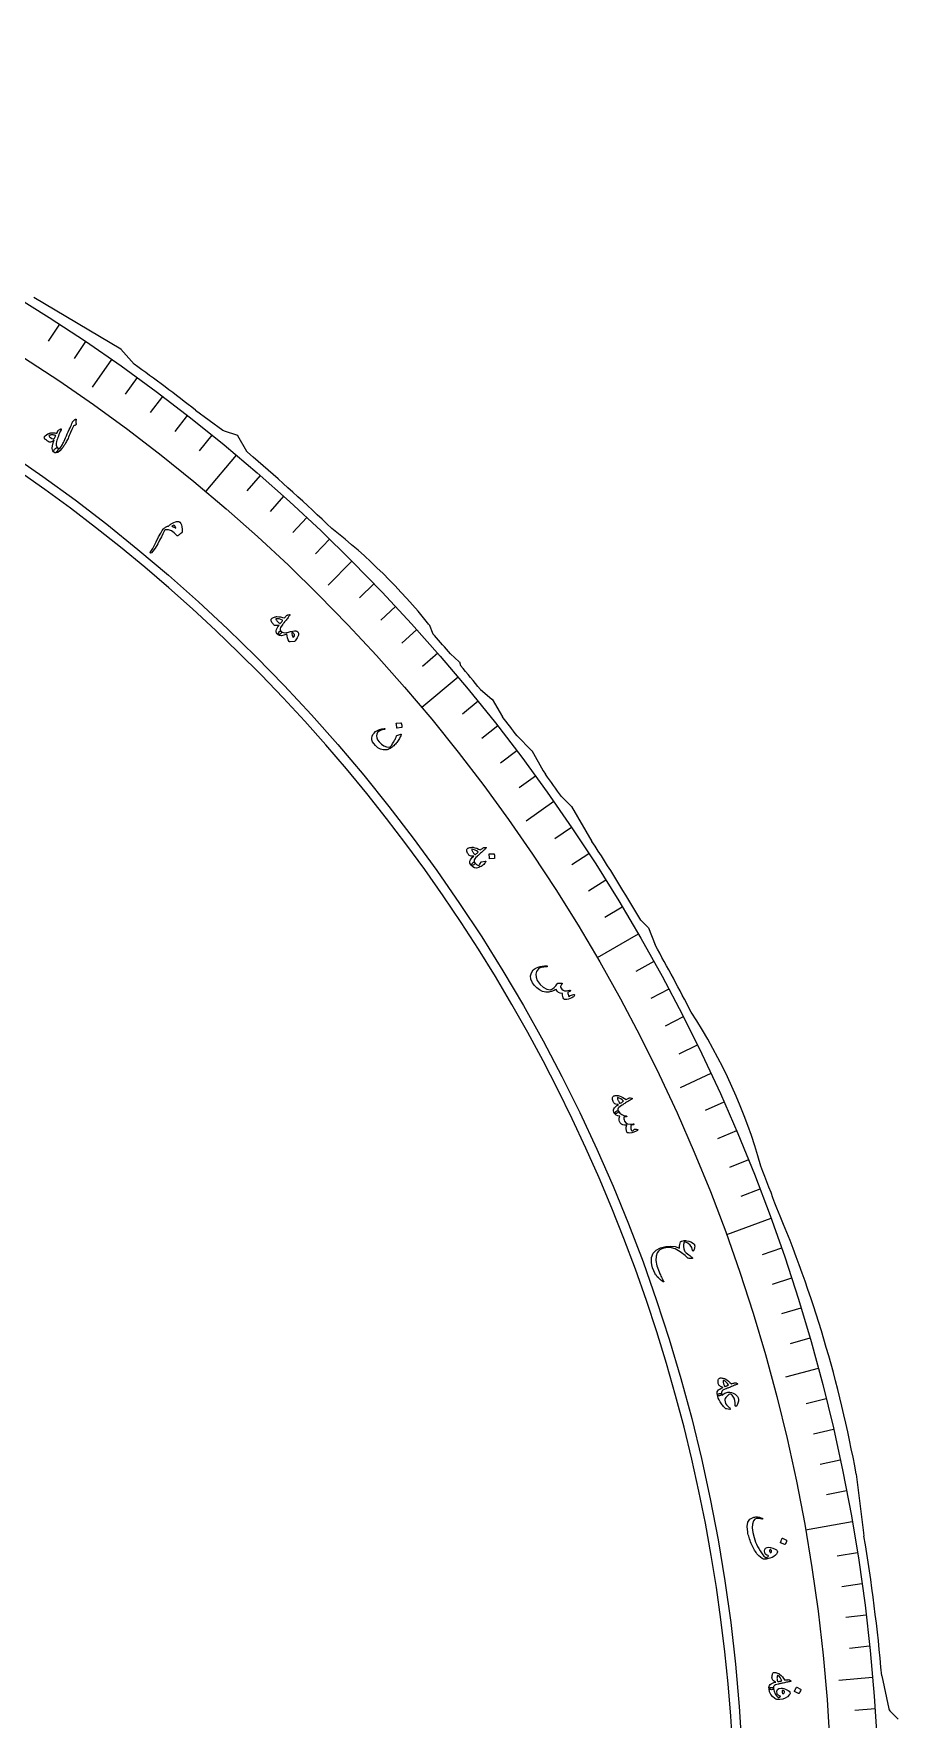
# Model space of a CAD drawing. Header units: millimetres. Extents: x -65 to 65, y -65 to 74.
# Drawn here: x 34.3 to 65.3, y 4.1 to 64.7 of the extents above; entities that cross this region are included whole.
import ezdxf

# ---------------------------------------------------------------- set-up
doc = ezdxf.new("R2010")
doc.units = ezdxf.units.MM
for name, color, linetype in [('CUT_INNER', 6, 'Continuous'), ('CUT_OUTER', 1, 'Continuous'), ('ENGRAVE', 7, 'Continuous'), ('ENGRAVE_FINE', 8, 'Continuous'), ('TEXT', 5, 'Continuous')]:
    doc.layers.add(name, color=color, linetype=linetype)

msp = doc.modelspace()

# ---------------------------------------------------------------- linework, layer by layer
at = {"layer": 'CUT_INNER'}
for centre, radius, start, end in [((0.0001, -0.0002), 59.4749, 92.288724, 16.523657), ((0.0006, 0.0004), 59.4743, 16.523207, 87.71201)]:
    msp.add_arc(centre, radius, start, end, dxfattribs=at)
at = {"layer": 'CUT_OUTER'}
for points in [[(34.2994, 55.2134), (37.4223, 53.3514), (37.4256, 53.3492), (37.4283, 53.3464), (37.9014, 52.8057)], [(40.1117, 51.147), (41.0956, 50.4291)], [(41.1366, 50.4079), (41.6138, 50.2488), (41.6174, 50.2474), (41.6195, 50.2442), (41.9411, 49.6814)], [(41.9707, 49.6446), (42.1768, 49.4582)], [(48.4918, 43.4569), (48.4935, 43.4534), (48.6351, 43.1231), (48.6939, 43.057)], [(49.2685, 42.398), (49.5791, 42.1187), (49.5818, 42.116), (49.5832, 42.1124), (49.6286, 41.9757)], [(50.3384, 41.1219), (50.7527, 40.7766), (50.7551, 40.7744), (50.7569, 40.7717), (51.1272, 40.1369)], [(51.6538, 39.4569), (52.1783, 38.9329), (52.1806, 38.9303), (52.1824, 38.9275), (52.5949, 38.1934), (52.6797, 38.0769)], [(53.2525, 37.271), (53.6033, 36.9203), (53.6054, 36.918), (53.6071, 36.9153), (54.3411, 35.6653)], [(56.0969, 32.8345), (56.3691, 32.5619), (56.3717, 32.559), (56.3733, 32.5555), (56.608, 31.9454)], [(63.8339, 12.9371), (64.0901, 10.8362), (64.11, 10.7194)], [(64.7494, 5.6989), (64.998, 4.5189)], [(65.0387, 4.4437), (65.34, 4.1424), (65.3424, 4.1398)]]:
    msp.add_lwpolyline(points, dxfattribs=at)
for centre, radius, start, end in [((0.774, 1.0308), 63.711, 51.870494, 54.355906), ((41.184, 50.5502), 0.15, 233.882777, 251.565051), ((42.0713, 49.7558), 0.15, 209.744881, 227.863144), ((0.2952, 0.3315), 64.5561, 46.174574, 49.551714), ((31.4605, 29.6973), 21.8951, 38.93481, 51.808467), ((2.7379, 2.406), 61.3552, 40.678342, 41.494817), ((5.4629, 4.5402), 57.8967, 39.186306, 40.285154), ((12.0271, 9.3107), 49.7903, 37.262208, 38.251992), ((3.365, 2.4165), 60.8573, 34.940532, 35.871341), ((0.6968, 0.4318), 64.1803, 30.322748, 33.29686), ((0.7128, 0.3797), 64.1924, 27.015535, 29.454665), ((41.5208, 18.7916), 19.5904, 15.429474, 33.26779), ((3.3846, 1.297), 61.3754, 20.199437, 21.713344), ((18.7841, 4.7031), 45.7961, 10.357952, 22.85361), ((0.1608, 0.0239), 64.8375, 5.021402, 9.494832), ((65.1447, 4.5498), 0.15, 191.893372, 225)]:
    msp.add_arc(centre, radius, start, end, dxfattribs=at)
at = {"layer": 'ENGRAVE'}
for points in [[(37.0923, 52.9733), (36.3951, 51.9777)], [(41.5681, 49.5389), (40.4743, 48.2354)], [(45.7275, 45.7275), (44.868, 44.868)], [(49.5389, 41.5681), (48.2354, 40.4743)], [(52.9733, 37.0923), (51.9777, 36.3951)], [(56.0046, 32.3342), (54.5308, 31.4834)], [(58.6096, 27.3301), (57.5079, 26.8164)], [(60.7685, 22.1179), (59.1694, 21.5359)], [(62.465, 16.7374), (61.2909, 16.4228)], [(63.686, 11.2296), (62.0102, 10.9341)], [(64.4224, 5.6362), (63.2115, 5.5303)]]:
    msp.add_lwpolyline(points, dxfattribs=at)
for radius in [64.6685, 62.9668, 59.8065]:
    msp.add_circle((0, 0), radius, dxfattribs=at)
at = {"layer": 'ENGRAVE_FINE'}
for points in [[(35.221, 54.2356), (34.8238, 53.6239)], [(36.1622, 53.6126), (35.7543, 53.008)], [(38.0112, 52.3179), (37.5825, 51.7279)], [(38.9185, 51.6466), (38.4796, 51.0641)], [(39.8139, 50.9595), (39.3649, 50.3848)], [(40.6972, 50.2569), (40.2382, 49.6901)], [(42.4264, 48.8059), (41.9479, 48.2555)], [(43.2717, 48.0581), (42.7837, 47.5161)], [(44.1038, 47.2955), (43.6064, 46.7622)], [(44.9225, 46.5186), (44.4159, 45.994)], [(46.5186, 44.9225), (45.994, 44.4159)], [(47.2955, 44.1038), (46.7622, 43.6064)], [(48.0581, 43.2717), (47.5161, 42.7837)], [(48.8059, 42.4264), (48.2555, 41.9479)], [(50.2569, 40.6972), (49.6901, 40.2382)], [(50.9595, 39.8139), (50.3848, 39.3649)], [(51.6466, 38.9185), (51.0641, 38.4796)], [(52.3179, 38.0112), (51.7279, 37.5825)], [(53.6126, 36.1622), (53.008, 35.7543)], [(54.2356, 35.221), (53.6239, 34.8238)], [(54.842, 34.2691), (54.2235, 33.8826)], [(55.4317, 33.3067), (54.8066, 32.9311)], [(56.5603, 31.3519), (55.9225, 30.9983)], [(57.0989, 30.36), (56.455, 30.0176)], [(57.6201, 29.3589), (56.9702, 29.0278)], [(58.1237, 28.3488), (57.4682, 28.0291)], [(59.0776, 26.303), (58.4114, 26.0064)], [(59.5277, 25.268), (58.8563, 24.983)], [(59.9596, 24.2252), (59.2834, 23.952)], [(60.3732, 23.1751), (59.6924, 22.9138)], [(61.1453, 21.054), (60.4557, 20.8166)], [(61.5034, 19.9837), (60.8098, 19.7583)], [(61.8428, 18.9072), (61.1454, 18.694)], [(62.1634, 17.8251), (61.4623, 17.624)], [(62.7476, 15.6447), (62.0399, 15.4683)], [(63.0111, 14.5472), (62.3004, 14.3832)], [(63.2553, 13.4453), (62.542, 13.2937)], [(63.4804, 12.3393), (62.7645, 12.2002)], [(63.8723, 10.1164), (63.152, 10.0023)], [(64.0392, 9.0001), (63.3169, 8.8986)], [(64.1865, 7.8811), (63.4626, 7.7922)], [(64.3142, 6.7597), (63.5889, 6.6835)], [(64.511, 4.511), (63.7834, 4.4602)]]:
    msp.add_lwpolyline(points, dxfattribs=at)
at = {"layer": 'TEXT'}
for points in [[(35.1199, 50.0221), (35.1074, 49.9502), (35.1109, 49.8879), (35.1304, 49.8351), (35.166, 49.7917), (35.1753, 49.7793), (35.1788, 49.7637), (35.1765, 49.745), (35.1684, 49.7232), (35.1628, 49.7126), (35.1567, 49.702), (35.1501, 49.6915), (35.143, 49.681), (35.1353, 49.6709), (35.1269, 49.6613), (35.1177, 49.6522), (35.1078, 49.6437), (35.0902, 49.6305), (35.075, 49.6223), (35.0622, 49.6191), (35.0519, 49.6208), (35.0273, 49.6382), (35.0068, 49.6593), (34.9903, 49.6843), (34.9779, 49.713), (34.9663, 49.7863), (34.9722, 49.8731), (34.9958, 49.9732), (35.0369, 50.0869), (34.9828, 50.0404), (34.937, 50.0104), (34.8993, 49.9967), (34.8699, 49.9996), (34.857, 50.0055), (34.8437, 50.0122), (34.83, 50.0198), (34.816, 50.0282), (34.8014, 50.0375), (34.7863, 50.0477), (34.7706, 50.0589), (34.7543, 50.0711), (34.7251, 50.0944), (34.7037, 50.1139), (34.6901, 50.1297), (34.6844, 50.1416), (34.6799, 50.1683), (34.6817, 50.191), (34.6899, 50.2099), (34.7046, 50.2249), (34.7602, 50.2649), (34.8051, 50.2946), (34.8394, 50.314), (34.863, 50.3231), (34.8906, 50.3291), (34.9199, 50.3335), (34.9508, 50.3361), (34.9832, 50.337), (35.0174, 50.3363), (35.0531, 50.3339), (35.0904, 50.3297), (35.1294, 50.3239), (35.162, 50.3898), (35.1663, 50.3974), (35.1703, 50.4045), (35.174, 50.4109), (35.1774, 50.4167), (35.1807, 50.4217), (35.1841, 50.4259), (35.1876, 50.4291), (35.1911, 50.4315), (35.27, 50.4807), (35.2826, 50.4857), (35.2886, 50.481), (35.288, 50.4664), (35.2809, 50.442), (35.2537, 50.3848), (35.2286, 50.3288), (35.2057, 50.2741), (35.1849, 50.2207), (35.166, 50.1687), (35.1489, 50.1183), (35.1335, 50.0694), (35.1199, 50.0221)], [(35.0901, 50.236), (35.0773, 50.2402), (35.0639, 50.2444), (35.0498, 50.2484), (35.035, 50.2523), (35.0196, 50.2557), (35.0033, 50.2584), (34.9861, 50.2602), (34.9681, 50.2612), (34.9505, 50.262), (34.9331, 50.2617), (34.9162, 50.2604), (34.8995, 50.258), (34.8834, 50.2544), (34.8678, 50.2496), (34.8527, 50.2436), (34.8382, 50.2364), (34.8615, 50.1974), (34.8968, 50.1641), (34.944, 50.1366), (35.0033, 50.1148), (35.0149, 50.1148), (35.0268, 50.12), (35.039, 50.1302), (35.0513, 50.1456)], [(35.7894, 50.8247), (35.7971, 50.8299), (35.8044, 50.8325), (35.8112, 50.8323), (35.8175, 50.8294), (35.8219, 50.825), (35.8245, 50.8194), (35.8255, 50.8125), (35.8246, 50.8043), (35.8167, 50.7647), (35.8139, 50.7268), (35.8162, 50.6905), (35.8236, 50.6559), (35.8245, 50.6424), (35.8205, 50.6308), (35.8118, 50.6213), (35.7983, 50.6137), (35.7903, 50.6105), (35.7822, 50.6073), (35.774, 50.6042), (35.7657, 50.6011), (35.7574, 50.5981), (35.7493, 50.5949), (35.7412, 50.5918), (35.7332, 50.5885), (35.7239, 50.5735), (35.7025, 50.5284), (35.6691, 50.4531), (35.6235, 50.3476), (35.5986, 50.2896), (35.5749, 50.2354), (35.5524, 50.1848), (35.5311, 50.138), (35.511, 50.0951), (35.4921, 50.0562), (35.4743, 50.0214), (35.4578, 49.9906), (35.4415, 49.962), (35.4247, 49.9338), (35.4074, 49.906), (35.3894, 49.8785), (35.3709, 49.8514), (35.3517, 49.8245), (35.3318, 49.7978), (35.3112, 49.7714), (35.2359, 49.687), (35.1678, 49.634), (35.1068, 49.6125), (35.0529, 49.6223), (35.0325, 49.6359), (35.0205, 49.653), (35.017, 49.6735), (35.0221, 49.6975), (35.0333, 49.722), (35.0483, 49.7441), (35.0671, 49.7637), (35.0898, 49.781), (35.1137, 49.7949), (35.1341, 49.8015), (35.151, 49.8008), (35.1645, 49.7928), (35.1738, 49.7851), (35.1822, 49.7783), (35.1897, 49.7723), (35.1961, 49.7671), (35.2019, 49.7628), (35.2072, 49.7596), (35.2119, 49.7574), (35.2162, 49.7562), (35.2384, 49.7736), (35.2644, 49.8056), (35.2941, 49.8522), (35.3275, 49.9135), (35.3462, 49.9508), (35.3671, 49.9938), (35.3901, 50.0427), (35.4153, 50.0975), (35.4428, 50.1581), (35.4728, 50.2246), (35.5052, 50.2971), (35.5401, 50.3754), (35.5741, 50.4521), (35.6037, 50.5197), (35.6291, 50.5779), (35.6502, 50.627), (35.6671, 50.6668), (35.6799, 50.6972), (35.6887, 50.7183), (35.6934, 50.73), (35.7006, 50.7445), (35.7106, 50.7584), (35.7233, 50.7719), (35.7387, 50.7848), (35.7472, 50.7907), (35.755, 50.7964), (35.7623, 50.8017), (35.7689, 50.8069), (35.7749, 50.8117), (35.7804, 50.8163), (35.7852, 50.8206), (35.7894, 50.8247)], [(39.1405, 46.9902), (39.1629, 47.0094), (39.1858, 47.0279), (39.2092, 47.0459), (39.2332, 47.0632), (39.2578, 47.0796), (39.283, 47.0948), (39.3087, 47.1088), (39.3351, 47.1214), (39.3867, 47.1413), (39.4321, 47.1523), (39.4715, 47.1545), (39.5046, 47.1479), (39.5443, 47.1249), (39.5765, 47.0859), (39.6011, 47.0308), (39.6182, 46.9598), (39.6216, 46.9388), (39.6244, 46.9177), (39.6265, 46.8966), (39.628, 46.8754), (39.6289, 46.8541), (39.6293, 46.8326), (39.6293, 46.8109), (39.6288, 46.789), (39.6278, 46.7769), (39.6252, 46.7665), (39.621, 46.7576), (39.6152, 46.7505), (39.5865, 46.7261), (39.5608, 46.7045), (39.538, 46.6857), (39.5181, 46.6695), (39.5014, 46.6563), (39.4883, 46.6463), (39.4787, 46.6393), (39.4726, 46.6354), (39.4631, 46.6325), (39.4544, 46.6329), (39.4466, 46.6369), (39.4397, 46.6442), (39.3451, 46.7499), (39.2442, 46.8195), (39.1372, 46.853), (39.0241, 46.8506), (39.0137, 46.8474), (39.0052, 46.8427), (38.9986, 46.8363), (38.9939, 46.8284), (38.94, 46.7139), (38.8817, 46.5965), (38.8191, 46.4762), (38.7521, 46.3531), (38.6573, 46.1912), (38.5815, 46.0809), (38.525, 46.0221), (38.4878, 46.0148), (38.4819, 46.0227), (38.4815, 46.0343), (38.4868, 46.0494), (38.4976, 46.0682), (38.5229, 46.1051), (38.5481, 46.1445), (38.5732, 46.1863), (38.5983, 46.2304), (38.6235, 46.2768), (38.6488, 46.3251), (38.6742, 46.3753), (38.6998, 46.4275), (38.7855, 46.6026), (38.8579, 46.7376), (38.917, 46.8325), (38.9629, 46.8873), (38.9881, 46.9096), (39.0126, 46.929), (39.0364, 46.9457), (39.0595, 46.9595), (39.0816, 46.9708), (39.1024, 46.9796), (39.1221, 46.9861), (39.1405, 46.9902)], [(39.2561, 46.9814), (39.2734, 46.976), (39.2912, 46.9695), (39.3092, 46.9621), (39.3276, 46.9536), (39.3462, 46.9441), (39.3649, 46.9338), (39.3839, 46.9226), (39.4029, 46.9105), (39.3943, 46.9491), (39.3834, 46.9785), (39.3705, 46.9987), (39.3555, 47.0096), (39.3317, 47.0155), (39.3071, 47.0127), (39.2819, 47.0014), (39.2561, 46.9814)], [(43.4801, 43.8116), (43.4957, 43.8121), (43.5027, 43.8071), (43.501, 43.7966), (43.4906, 43.7807), (43.4836, 43.7718), (43.474, 43.7594), (43.4619, 43.7434), (43.4472, 43.7239), (43.4297, 43.7008), (43.4091, 43.674), (43.3855, 43.6434), (43.3589, 43.6092), (43.3327, 43.5755), (43.3093, 43.5454), (43.2885, 43.5188), (43.2705, 43.4958), (43.2553, 43.4764), (43.243, 43.4607), (43.2335, 43.4487), (43.227, 43.4404), (43.1868, 43.3869), (43.16, 43.341), (43.1465, 43.3026), (43.1463, 43.2719), (43.151, 43.2552), (43.1601, 43.2382), (43.1734, 43.2212), (43.1912, 43.204), (43.1998, 43.192), (43.2027, 43.179), (43.1998, 43.165), (43.1911, 43.1501), (43.178, 43.1347), (43.1631, 43.1208), (43.1465, 43.1084), (43.1281, 43.0974), (43.1108, 43.0896), (43.0963, 43.0854), (43.0845, 43.085), (43.0755, 43.0883), (43.0423, 43.122), (43.0195, 43.157), (43.0071, 43.1931), (43.0051, 43.2303), (43.0145, 43.2728), (43.0349, 43.3206), (43.0663, 43.3738), (43.1088, 43.4323), (43.0599, 43.4195), (43.0173, 43.4135), (42.981, 43.4145), (42.9508, 43.4224), (42.9314, 43.4338), (42.9116, 43.4504), (42.8914, 43.472), (42.8709, 43.4988), (42.8514, 43.5292), (42.8368, 43.5566), (42.8273, 43.5809), (42.8227, 43.6023), (42.8226, 43.6233), (42.8266, 43.6412), (42.8345, 43.6561), (42.8466, 43.6681), (42.8644, 43.6802), (42.8859, 43.6919), (42.9111, 43.7032), (42.94, 43.7139), (42.97, 43.7238), (42.9948, 43.7308), (43.0143, 43.735), (43.0285, 43.7365), (43.0961, 43.7331), (43.165, 43.7245), (43.2353, 43.7106), (43.3069, 43.6915), (43.3298, 43.718), (43.3497, 43.7406), (43.3668, 43.7593), (43.3811, 43.7742), (43.394, 43.7857), (43.407, 43.7945), (43.4203, 43.8006), (43.4337, 43.8039)], [(43.2379, 43.6038), (43.1751, 43.6342), (43.1157, 43.6538), (43.0597, 43.6625), (43.0073, 43.6605), (43.0019, 43.6584), (42.9986, 43.655), (42.9975, 43.65), (42.9984, 43.6437), (43.0062, 43.6246), (43.0165, 43.6058), (43.0293, 43.5872), (43.0445, 43.5688), (43.0623, 43.5507), (43.0825, 43.5329), (43.1052, 43.5153), (43.1304, 43.4979), (43.1347, 43.4957), (43.14, 43.4941), (43.1463, 43.4932), (43.1535, 43.4929), (43.1632, 43.5042), (43.1732, 43.5163), (43.1834, 43.529), (43.1938, 43.5425), (43.2045, 43.5568), (43.2154, 43.5717), (43.2265, 43.5874), (43.2379, 43.6038)], [(43.7839, 43.1954), (43.8096, 43.1405), (43.8021, 43.0668), (43.7614, 42.9743), (43.6875, 42.8631), (43.6815, 42.8558), (43.6752, 42.8504), (43.6686, 42.8469), (43.6616, 42.8453), (43.5023, 42.8285), (43.492, 42.8281), (43.483, 42.8306), (43.4754, 42.8359), (43.469, 42.8441), (43.438, 42.9086), (43.4142, 42.9746), (43.3978, 43.0422), (43.3886, 43.1114), (43.2832, 43.0697), (43.1959, 43.0519), (43.1267, 43.0581), (43.0755, 43.0883), (43.0726, 43.0945), (43.073, 43.1043), (43.0765, 43.1176), (43.0833, 43.1344), (43.1047, 43.1715), (43.1254, 43.1977), (43.1452, 43.2133), (43.1642, 43.218), (43.1712, 43.2167), (43.178, 43.2139), (43.1847, 43.2097), (43.1912, 43.204), (43.2253, 43.1798), (43.2675, 43.1649), (43.3177, 43.1592), (43.376, 43.1629), (43.406, 43.1688), (43.4535, 43.1803), (43.5185, 43.1974), (43.6012, 43.2199), (43.6594, 43.2311), (43.7093, 43.2308), (43.7508, 43.2189), (43.7839, 43.1954)], [(43.5649, 43.1635), (43.5688, 43.1193), (43.5793, 43.0753), (43.5965, 43.0317), (43.6205, 42.9883), (43.6442, 43.0153), (43.6582, 43.0426), (43.6625, 43.0704), (43.6572, 43.0986), (43.6439, 43.1239), (43.624, 43.1432), (43.5977, 43.1564), (43.5649, 43.1635)], [(47.4919, 39.4868), (47.4782, 39.4554), (47.463, 39.4235), (47.4465, 39.3911), (47.4287, 39.3581), (47.4092, 39.3247), (47.3877, 39.2908), (47.3641, 39.2565), (47.3386, 39.2218), (47.3123, 39.1883), (47.2849, 39.1566), (47.2565, 39.1267), (47.227, 39.0986), (47.1964, 39.0722), (47.1646, 39.0475), (47.1316, 39.0244), (47.0973, 39.003), (47.0593, 38.983), (47.0217, 38.9674), (46.9846, 38.9564), (46.9479, 38.9497), (46.8512, 38.9504), (46.7554, 38.9772), (46.6604, 39.0301), (46.5662, 39.109), (46.5083, 39.1746), (46.4678, 39.2408), (46.4447, 39.3076), (46.4392, 39.3751), (46.451, 39.4395), (46.4777, 39.4997), (46.5193, 39.5557), (46.5758, 39.6075), (46.6443, 39.6522), (46.7179, 39.6859), (46.7966, 39.7087), (46.8804, 39.7205), (46.8913, 39.7204), (46.8993, 39.718), (46.9043, 39.7134), (46.9064, 39.7067), (46.906, 39.6984), (46.901, 39.692), (46.8915, 39.6874), (46.8775, 39.6846), (46.7796, 39.6608), (46.7033, 39.6252), (46.6484, 39.578), (46.6149, 39.5193), (46.6034, 39.4542), (46.6141, 39.3851), (46.6472, 39.3122), (46.7024, 39.2352), (46.7844, 39.155), (46.8727, 39.0962), (46.9675, 39.0589), (47.0689, 39.043), (47.0717, 39.0433), (47.0752, 39.0447), (47.0792, 39.0472), (47.0838, 39.0507), (47.1172, 39.0818), (47.1519, 39.1231), (47.1878, 39.1746), (47.2249, 39.2364), (47.2427, 39.2686), (47.2589, 39.299), (47.2736, 39.3275), (47.2866, 39.3541), (47.298, 39.3789), (47.3075, 39.4018), (47.3152, 39.4229), (47.321, 39.4421), (47.3243, 39.4518), (47.3286, 39.4592), (47.3339, 39.4645), (47.34, 39.4676), (47.4786, 39.5114), (47.4879, 39.5125), (47.4932, 39.5087), (47.4946, 39.5002), (47.4919, 39.4868)], [(47.4832, 39.9224), (47.4864, 39.9221), (47.4895, 39.9205), (47.4925, 39.9177), (47.4954, 39.9135), (47.5075, 39.8769), (47.5157, 39.8398), (47.5202, 39.8023), (47.5209, 39.7643), (47.5199, 39.7598), (47.5179, 39.7565), (47.5149, 39.7544), (47.5109, 39.7536), (47.3496, 39.731), (47.345, 39.7313), (47.3417, 39.734), (47.3398, 39.739), (47.3392, 39.7462), (47.3386, 39.7525), (47.3376, 39.7623), (47.336, 39.7754), (47.3339, 39.7921), (47.3311, 39.8124), (47.3274, 39.8364), (47.323, 39.8643), (47.3177, 39.896), (47.3174, 39.9006), (47.3183, 39.9038), (47.3204, 39.9055), (47.3236, 39.9059)], [(50.5322, 35.4468), (50.5477, 35.4445), (50.5537, 35.4383), (50.5502, 35.4283), (50.5371, 35.4144), (50.5286, 35.4069), (50.517, 35.3964), (50.5022, 35.3829), (50.4843, 35.3663), (50.463, 35.3466), (50.438, 35.3238), (50.4094, 35.2979), (50.3772, 35.2689), (50.3455, 35.2404), (50.3171, 35.2149), (50.292, 35.1924), (50.2702, 35.1729), (50.2518, 35.1565), (50.2369, 35.1432), (50.2255, 35.1331), (50.2175, 35.1261), (50.1686, 35.0805), (50.1341, 35.04), (50.114, 35.0047), (50.1083, 34.9745), (50.11, 34.9571), (50.116, 34.9389), (50.1261, 34.9197), (50.1405, 34.8997), (50.1469, 34.8863), (50.1474, 34.873), (50.1421, 34.8598), (50.1309, 34.8466), (50.1153, 34.8338), (50.0982, 34.8228), (50.0797, 34.8135), (50.0596, 34.8059), (50.0413, 34.8012), (50.0262, 34.7997), (50.0146, 34.8014), (50.0062, 34.8062), (49.9796, 34.8453), (49.9633, 34.8837), (49.9575, 34.9214), (49.9621, 34.9584), (49.9788, 34.9986), (50.0073, 35.042), (50.0476, 35.0888), (50.0997, 35.139), (50.0494, 35.135), (50.0064, 35.1366), (49.9708, 35.144), (49.9426, 35.1571), (49.9254, 35.1718), (49.9089, 35.1915), (49.8928, 35.2164), (49.8774, 35.2464), (49.8635, 35.2798), (49.854, 35.3093), (49.8489, 35.335), (49.8482, 35.3568), (49.8518, 35.3774), (49.8589, 35.3944), (49.8694, 35.4077), (49.8833, 35.4173), (49.903, 35.4261), (49.9262, 35.4338), (49.953, 35.4404), (49.9833, 35.446), (50.0146, 35.4503), (50.0403, 35.4529), (50.0602, 35.4536), (50.0745, 35.4526), (50.1404, 35.4373), (50.2067, 35.4166), (50.2734, 35.3906), (50.3405, 35.3591), (50.3677, 35.3811), (50.3914, 35.3999), (50.4115, 35.4153), (50.4281, 35.4274), (50.4429, 35.4364), (50.4573, 35.4428), (50.4714, 35.4464), (50.4852, 35.4473)], [(50.2571, 35.285), (50.2007, 35.326), (50.1456, 35.3557), (50.0921, 35.3742), (50.0401, 35.3815), (50.0345, 35.3804), (50.0307, 35.3775), (50.0286, 35.3729), (50.0284, 35.3665), (50.0328, 35.3463), (50.0396, 35.326), (50.0488, 35.3054), (50.0606, 35.2847), (50.0749, 35.2637), (50.0916, 35.2426), (50.1109, 35.2213), (50.1326, 35.1997), (50.1365, 35.1968), (50.1414, 35.1943), (50.1474, 35.1923), (50.1545, 35.1907), (50.1661, 35.2001), (50.178, 35.2102), (50.1903, 35.221), (50.2029, 35.2324), (50.2159, 35.2446), (50.2293, 35.2574), (50.243, 35.2708), (50.2571, 35.285)], [(50.8215, 35.2194), (50.8247, 35.2188), (50.8276, 35.2169), (50.8304, 35.2138), (50.8329, 35.2094), (50.8414, 35.1719), (50.8461, 35.1344), (50.847, 35.0967), (50.8441, 35.0589), (50.8427, 35.0545), (50.8404, 35.0514), (50.8372, 35.0496), (50.8331, 35.0491), (50.6706, 35.0414), (50.666, 35.0422), (50.663, 35.0451), (50.6616, 35.0502), (50.6617, 35.0575), (50.6617, 35.0638), (50.6616, 35.0735), (50.6613, 35.0868), (50.6607, 35.1035), (50.6599, 35.1239), (50.6585, 35.1482), (50.6567, 35.1763), (50.6544, 35.2083), (50.6546, 35.2128), (50.6558, 35.2159), (50.658, 35.2175), (50.6613, 35.2175)], [(50.3833, 34.9357), (50.505, 34.9579), (50.5195, 34.9588), (50.5277, 34.9548), (50.5296, 34.9458), (50.5252, 34.932), (50.5062, 34.899), (50.484, 34.8681), (50.4585, 34.8394), (50.4296, 34.8129), (50.3973, 34.7885), (50.3611, 34.7661), (50.3212, 34.7459), (50.2775, 34.7277), (50.1963, 34.7081), (50.1241, 34.7146), (50.0607, 34.7473), (50.0062, 34.8062), (50.0058, 34.817), (50.0147, 34.8346), (50.033, 34.8591), (50.0606, 34.8904), (50.0768, 34.9051), (50.0918, 34.9148), (50.1055, 34.9196), (50.118, 34.9193), (50.1245, 34.9167), (50.1305, 34.9125), (50.1358, 34.9069), (50.1405, 34.8997), (50.1705, 34.8594), (50.2038, 34.8294), (50.2404, 34.8096), (50.2804, 34.8002), (50.2829, 34.8003), (50.2855, 34.8016), (50.2881, 34.804), (50.2908, 34.8075), (50.3079, 34.828), (50.3233, 34.8515), (50.3372, 34.8781), (50.3496, 34.9078), (50.3547, 34.9183), (50.3621, 34.9265), (50.3716, 34.9322), (50.3833, 34.9357)], [(53.6948, 30.163), (53.7033, 30.1641), (53.7103, 30.1633), (53.7157, 30.1606), (53.7196, 30.156), (53.7226, 30.1489), (53.7234, 30.1418), (53.7221, 30.1349), (53.7186, 30.1281), (53.7038, 30.108), (53.6829, 30.0877), (53.6557, 30.0674), (53.6224, 30.047), (53.5647, 30.0192), (53.5059, 30), (53.4461, 29.9892), (53.3851, 29.9869), (53.369, 29.9888), (53.3551, 29.993), (53.3433, 29.9994), (53.3336, 30.008), (53.3094, 30.0453), (53.2927, 30.0907), (53.2836, 30.1444), (53.2821, 30.2063), (53.2046, 30.2152), (53.1413, 30.2417), (53.0922, 30.2859), (53.0572, 30.3478), (53.0228, 30.3308), (52.9891, 30.3154), (52.9562, 30.3016), (52.9241, 30.2894), (52.8926, 30.2787), (52.8615, 30.2694), (52.8307, 30.2615), (52.8004, 30.2549), (52.7432, 30.2474), (52.6857, 30.2484), (52.628, 30.2581), (52.57, 30.2765), (52.4566, 30.3319), (52.3583, 30.4028), (52.2749, 30.4892), (52.2063, 30.5912), (52.1527, 30.7199), (52.1399, 30.8393), (52.168, 30.9494), (52.2372, 31.0503), (52.268, 31.0767), (52.3081, 31.1019), (52.3574, 31.1257), (52.4159, 31.1481), (52.4829, 31.168), (52.5558, 31.1832), (52.6346, 31.1937), (52.7194, 31.1995), (52.7251, 31.1993), (52.7299, 31.1978), (52.7339, 31.195), (52.7371, 31.1909), (52.7393, 31.1863), (52.7404, 31.1818), (52.7404, 31.1774), (52.7392, 31.1732), (52.7362, 31.169), (52.7324, 31.166), (52.7276, 31.1639), (52.722, 31.163), (52.6103, 31.1534), (52.5229, 31.1379), (52.4598, 31.1168), (52.4208, 31.09), (52.3547, 30.9978), (52.3261, 30.8976), (52.3351, 30.7894), (52.3817, 30.6731), (52.4786, 30.5292), (52.5905, 30.4245), (52.7177, 30.3592), (52.8603, 30.3331), (52.9234, 30.3697), (52.9843, 30.4183), (53.043, 30.4791), (53.0994, 30.552), (53.1046, 30.5601), (53.1102, 30.5661), (53.1159, 30.5698), (53.1219, 30.5712), (53.1443, 30.5729), (53.1655, 30.5743), (53.1853, 30.5754), (53.2038, 30.5764), (53.2209, 30.577), (53.2362, 30.5771), (53.2498, 30.5768), (53.2617, 30.576), (53.2672, 30.5748), (53.2707, 30.5722), (53.2721, 30.5682), (53.2714, 30.5627), (53.2704, 30.5595), (53.2686, 30.5548), (53.2661, 30.5486), (53.2629, 30.541), (53.2589, 30.5321), (53.2538, 30.5221), (53.2478, 30.5111), (53.2409, 30.499), (53.2279, 30.475), (53.2193, 30.4562), (53.2151, 30.4425), (53.2153, 30.434), (53.2353, 30.391), (53.2657, 30.3539), (53.3066, 30.3227), (53.3579, 30.2974), (53.385, 30.293), (53.4238, 30.2956), (53.4744, 30.305), (53.5367, 30.3213), (53.5426, 30.3228), (53.5484, 30.3227), (53.5541, 30.3209), (53.5597, 30.3175), (53.5641, 30.3139), (53.5673, 30.3097), (53.5691, 30.3051), (53.5696, 30.3), (53.5631, 30.2884), (53.5458, 30.2756), (53.5177, 30.2616), (53.4787, 30.2465), (53.4772, 30.2034), (53.4837, 30.162), (53.4981, 30.1221), (53.5204, 30.0838), (53.5317, 30.0908), (53.5403, 30.0976), (53.5461, 30.1042), (53.5492, 30.1105), (53.5517, 30.1171), (53.5551, 30.1222), (53.5594, 30.1256), (53.5646, 30.1275)], [(55.7724, 26.4466), (55.7872, 26.4418), (55.7921, 26.4347), (55.7869, 26.4254), (55.7718, 26.4139), (55.7621, 26.408), (55.7489, 26.3995), (55.7321, 26.3887), (55.7116, 26.3753), (55.6873, 26.3595), (55.6588, 26.3412), (55.6263, 26.3205), (55.5896, 26.2974), (55.5536, 26.2746), (55.5213, 26.2542), (55.4928, 26.2362), (55.468, 26.2207), (55.4471, 26.2076), (55.4302, 26.197), (55.4172, 26.189), (55.4082, 26.1834), (55.3523, 26.1467), (55.3115, 26.1126), (55.2857, 26.0811), (55.2751, 26.0523), (55.2739, 26.0349), (55.2766, 26.0159), (55.2834, 25.9954), (55.2943, 25.9731), (55.2983, 25.9589), (55.2966, 25.9457), (55.2891, 25.9336), (55.2759, 25.9225), (55.2583, 25.9125), (55.2396, 25.9045), (55.2198, 25.8984), (55.1987, 25.8943), (55.1798, 25.8928), (55.1648, 25.8939), (55.1536, 25.8974), (55.1462, 25.9036), (55.1264, 25.9466), (55.1169, 25.9872), (55.1175, 26.0254), (55.1282, 26.0611), (55.1514, 26.0978), (55.1868, 26.1359), (55.2345, 26.1752), (55.2943, 26.2159), (55.244, 26.2204), (55.2019, 26.2293), (55.168, 26.2426), (55.1424, 26.2602), (55.128, 26.2776), (55.1149, 26.2998), (55.1033, 26.327), (55.0931, 26.3592), (55.0851, 26.3944), (55.0807, 26.4251), (55.08, 26.4513), (55.0829, 26.4729), (55.09, 26.4927), (55.0998, 26.5082), (55.1124, 26.5195), (55.1277, 26.5267), (55.1486, 26.532), (55.1728, 26.5358), (55.2003, 26.5378), (55.2311, 26.5381), (55.2627, 26.5371), (55.2884, 26.5353), (55.3082, 26.5327), (55.3221, 26.5293), (55.3845, 26.5031), (55.4464, 26.4716), (55.5078, 26.4347), (55.5687, 26.3925), (55.5991, 26.4096), (55.6256, 26.4241), (55.6481, 26.4359), (55.6665, 26.445), (55.6825, 26.4515), (55.6978, 26.4553), (55.7123, 26.4565), (55.7261, 26.4551)], [(55.474, 26.3334), (55.4252, 26.3833), (55.376, 26.4219), (55.3263, 26.4491), (55.2763, 26.465), (55.2705, 26.4649), (55.2663, 26.4627), (55.2635, 26.4585), (55.2622, 26.4522), (55.2631, 26.4316), (55.2664, 26.4104), (55.2721, 26.3885), (55.2802, 26.3661), (55.2908, 26.3431), (55.3037, 26.3194), (55.3191, 26.2952), (55.3369, 26.2703), (55.3402, 26.2667), (55.3447, 26.2634), (55.3502, 26.2604), (55.357, 26.2577), (55.3699, 26.265), (55.3834, 26.273), (55.3973, 26.2816), (55.4117, 26.2907), (55.4266, 26.3005), (55.4419, 26.3108), (55.4577, 26.3218), (55.474, 26.3334)], [(55.9853, 25.3208), (55.9894, 25.3183), (55.9905, 25.3137), (55.9886, 25.3069), (55.9836, 25.298), (55.9737, 25.2864), (55.9577, 25.2738), (55.9356, 25.2602), (55.9075, 25.2457), (55.875, 25.2304), (55.8424, 25.2177), (55.8095, 25.2078), (55.7764, 25.2004), (55.7093, 25.1922), (55.6578, 25.1936), (55.6219, 25.2044), (55.6017, 25.2249), (55.5787, 25.2844), (55.5695, 25.3451), (55.5739, 25.4068), (55.592, 25.4695), (55.5168, 25.4725), (55.4524, 25.4872), (55.3987, 25.5139), (55.3558, 25.5524), (55.328, 25.6007), (55.3172, 25.6576), (55.3233, 25.7231), (55.3464, 25.7974), (55.2726, 25.8145), (55.2146, 25.8378), (55.1725, 25.8675), (55.1462, 25.9036), (55.1469, 25.9137), (55.157, 25.9276), (55.1762, 25.9454), (55.2047, 25.9671), (55.2348, 25.9842), (55.2598, 25.991), (55.2796, 25.9873), (55.2943, 25.9731), (55.3469, 25.9055), (55.4114, 25.8548), (55.4877, 25.821), (55.5758, 25.8041), (55.5806, 25.8032), (55.5845, 25.8016), (55.5875, 25.7993), (55.5894, 25.7964), (55.5909, 25.7923), (55.5912, 25.7882), (55.5906, 25.7841), (55.589, 25.7801), (55.5808, 25.7745), (55.5641, 25.7711), (55.5388, 25.77), (55.5049, 25.7712), (55.4923, 25.7432), (55.4898, 25.7076), (55.4976, 25.6646), (55.5156, 25.6141), (55.5561, 25.5595), (55.6218, 25.5256), (55.7127, 25.5124), (55.8289, 25.5199), (55.8348, 25.5204), (55.8394, 25.5198), (55.8428, 25.5181), (55.845, 25.5153), (55.8467, 25.5104), (55.8473, 25.5058), (55.8468, 25.5015), (55.8452, 25.4973), (55.842, 25.4934), (55.8384, 25.4903), (55.8345, 25.488), (55.8301, 25.4865), (55.7531, 25.4713), (55.7448, 25.4442), (55.7403, 25.414), (55.7397, 25.3809), (55.7429, 25.3448), (55.7495, 25.3112), (55.7584, 25.2875), (55.7696, 25.2735), (55.7831, 25.2693), (55.7991, 25.2731), (55.8193, 25.2842), (55.8437, 25.3023), (55.8724, 25.3277), (55.8826, 25.3302), (55.9049, 25.3299), (55.9391, 25.3268), (55.9853, 25.3208)], [(58.0034, 21.2149), (58.0206, 21.1905), (58.0308, 21.161), (58.0343, 21.1263), (58.0309, 21.0864), (58.0269, 21.0653), (58.0223, 21.0455), (58.0171, 21.0272), (58.0112, 21.0101), (58.0048, 20.9945), (57.9981, 20.9803), (57.9909, 20.9676), (57.9833, 20.9562), (57.9751, 20.9476), (57.9682, 20.9474), (57.9625, 20.9557), (57.9582, 20.9724), (57.9277, 21.0777), (57.8707, 21.1649), (57.7874, 21.2337), (57.6778, 21.2842), (57.6717, 21.2845), (57.6663, 21.2824), (57.6616, 21.2779), (57.6575, 21.2709), (57.6338, 21.1912), (57.6277, 21.1123), (57.6391, 21.0341), (57.6681, 20.9565), (57.6759, 20.9435), (57.6891, 20.9278), (57.7076, 20.9095), (57.7314, 20.8884), (57.7777, 20.8512), (57.8186, 20.8182), (57.8541, 20.7895), (57.8841, 20.7651), (57.9086, 20.7451), (57.9277, 20.7294), (57.9415, 20.7181), (57.9497, 20.7111), (57.9582, 20.6999), (57.9571, 20.6919), (57.9464, 20.687), (57.9262, 20.6852), (57.871, 20.6865), (57.829, 20.6897), (57.8003, 20.6951), (57.7849, 20.7025), (57.7555, 20.7318), (57.7226, 20.7621), (57.6864, 20.7935), (57.6468, 20.8259), (57.6037, 20.8593), (57.5572, 20.8937), (57.5072, 20.9292), (57.4539, 20.9656), (57.3299, 21.0322), (57.1995, 21.0692), (57.0628, 21.0765), (56.9197, 21.0543), (56.8467, 21.0288), (56.7836, 20.9925), (56.7302, 20.9455), (56.6866, 20.8879), (56.6436, 20.7684), (56.6404, 20.6149), (56.6767, 20.4273), (56.7521, 20.2052), (56.7664, 20.1718), (56.7825, 20.1361), (56.8003, 20.098), (56.8199, 20.0576), (56.8413, 20.015), (56.8646, 19.9703), (56.8898, 19.9235), (56.9169, 19.8746), (56.921, 19.866), (56.9227, 19.8592), (56.9222, 19.8541), (56.9194, 19.8509), (56.8991, 19.8532), (56.861, 19.8774), (56.8052, 19.9235), (56.7314, 19.9914), (56.6892, 20.0335), (56.6554, 20.0714), (56.63, 20.1052), (56.6131, 20.1349), (56.562, 20.2497), (56.5223, 20.3562), (56.4941, 20.4545), (56.4773, 20.5447), (56.4796, 20.7274), (56.5355, 20.876), (56.6451, 20.9905), (56.8089, 21.0709), (56.9946, 21.1179), (57.1686, 21.132), (57.3308, 21.1129), (57.4811, 21.0606), (57.486, 21.1323), (57.4955, 21.1927), (57.5096, 21.2418), (57.5283, 21.2795), (57.5372, 21.2912), (57.5481, 21.3009), (57.5608, 21.3086), (57.5755, 21.3144), (57.6175, 21.3233), (57.6586, 21.3282), (57.6988, 21.329), (57.738, 21.3259), (57.8205, 21.3097), (57.8922, 21.2858), (57.9532, 21.2542), (58.0034, 21.2149)], [(59.5605, 16.2028), (59.5742, 16.1954), (59.5778, 16.1876), (59.5711, 16.1794), (59.5541, 16.1707), (59.5436, 16.1666), (59.5291, 16.1606), (59.5106, 16.1529), (59.4881, 16.1433), (59.4614, 16.1321), (59.4301, 16.1191), (59.3944, 16.1044), (59.3543, 16.0881), (59.3148, 16.072), (59.2794, 16.0577), (59.2482, 16.045), (59.221, 16.0341), (59.1982, 16.0249), (59.1796, 16.0175), (59.1655, 16.0118), (59.1556, 16.0079), (59.0941, 15.9816), (59.0479, 15.9552), (59.017, 15.9288), (59.0015, 15.9023), (58.9972, 15.8854), (58.9966, 15.8663), (58.9997, 15.8448), (59.0064, 15.821), (59.0079, 15.8063), (59.0039, 15.7936), (58.9943, 15.783), (58.9794, 15.7744), (58.9603, 15.7677), (58.9405, 15.7631), (58.9199, 15.7606), (58.8985, 15.7603), (58.8796, 15.7621), (58.865, 15.7658), (58.8546, 15.7713), (58.8484, 15.7787), (58.8365, 15.8245), (58.8342, 15.8661), (58.8416, 15.9036), (58.8585, 15.9369), (58.8878, 15.9689), (58.9293, 16.0002), (58.9831, 16.0305), (59.0492, 16.06), (59.0005, 16.0733), (58.9606, 16.0895), (58.9296, 16.1085), (58.9075, 16.1304), (58.8964, 16.15), (58.8875, 16.1742), (58.8808, 16.203), (58.8765, 16.2365), (58.8747, 16.2726), (58.8758, 16.3035), (58.8797, 16.3294), (58.8865, 16.3502), (58.8969, 16.3684), (58.9093, 16.382), (58.9236, 16.3909), (58.94, 16.3952), (58.9615, 16.3969), (58.986, 16.3962), (59.0134, 16.3934), (59.0438, 16.3883), (59.0748, 16.3818), (59.0997, 16.3755), (59.1187, 16.3694), (59.1318, 16.3636), (59.1886, 16.3268), (59.244, 16.2849), (59.2979, 16.2378), (59.3504, 16.1854), (59.3834, 16.1969), (59.412, 16.2065), (59.4362, 16.2141), (59.4559, 16.2199), (59.4729, 16.2234), (59.4886, 16.2245), (59.5031, 16.2231), (59.5164, 16.2193)], [(59.2902, 15.2633), (59.1723, 15.2835), (59.1603, 15.2868), (59.1503, 15.2905), (59.1424, 15.2944), (59.1365, 15.2986), (59.1107, 15.321), (59.0855, 15.3458), (59.0611, 15.3727), (59.0373, 15.402), (59.014, 15.4333), (58.9911, 15.4666), (58.9684, 15.5018), (58.946, 15.5389), (58.9076, 15.6092), (58.8786, 15.6726), (58.8588, 15.7291), (58.8484, 15.7787), (58.8519, 15.7996), (58.8655, 15.8165), (58.8891, 15.8293), (58.9228, 15.838), (58.9543, 15.8416), (58.9784, 15.8412), (58.9951, 15.8367), (59.0045, 15.828), (59.005, 15.8263), (59.0054, 15.8245), (59.0059, 15.8228), (59.0064, 15.821), (59.0086, 15.8077), (59.0116, 15.7947), (59.0154, 15.7823), (59.02, 15.7703), (59.0458, 15.7999), (59.0762, 15.8257), (59.1112, 15.8475), (59.1507, 15.8654), (59.2245, 15.8862), (59.2939, 15.8911), (59.3589, 15.8798), (59.4195, 15.8525), (59.4799, 15.8125), (59.5292, 15.7706), (59.5674, 15.727), (59.5946, 15.6815), (59.6084, 15.6284), (59.6044, 15.5632), (59.5827, 15.4857), (59.5431, 15.3962), (59.5361, 15.3855), (59.5274, 15.379), (59.5168, 15.3767), (59.5044, 15.3787), (59.4941, 15.3835), (59.4873, 15.3908), (59.484, 15.4006), (59.4843, 15.4131), (59.4867, 15.5024), (59.4735, 15.5879), (59.4447, 15.6696), (59.4004, 15.7473), (59.3777, 15.7768), (59.3554, 15.7981), (59.3337, 15.8113), (59.3125, 15.8164), (59.2883, 15.8125), (59.2601, 15.7977), (59.2277, 15.7719), (59.1911, 15.7351), (59.1556, 15.6928), (59.1305, 15.6551), (59.116, 15.6222), (59.1119, 15.5939), (59.121, 15.5371), (59.142, 15.4832), (59.1748, 15.4321), (59.2196, 15.3838), (59.268, 15.342), (59.2915, 15.3199), (59.3066, 15.3013), (59.3134, 15.2862), (59.3117, 15.2745), (59.3074, 15.2688), (59.3024, 15.265), (59.2966, 15.2632), (59.2902, 15.2633)], [(59.2468, 16.1439), (59.2076, 16.2017), (59.1659, 16.2483), (59.1218, 16.2839), (59.0754, 16.3083), (59.0697, 16.3092), (59.0651, 16.3079), (59.0617, 16.3042), (59.0593, 16.2982), (59.0565, 16.2778), (59.056, 16.2563), (59.0578, 16.2338), (59.0618, 16.2103), (59.0681, 16.1858), (59.0767, 16.1602), (59.0876, 16.1336), (59.1007, 16.106), (59.1034, 16.1019), (59.1072, 16.0979), (59.1121, 16.0939), (59.1183, 16.0901), (59.1323, 16.095), (59.147, 16.1005), (59.1622, 16.1064), (59.178, 16.1129), (59.1943, 16.1199), (59.2112, 16.1274), (59.2287, 16.1354), (59.2468, 16.1439)], [(60.9982, 10.1882), (61.0068, 10.1526), (60.999, 10.1144), (60.9747, 10.0738), (60.934, 10.0308), (60.8787, 9.9893), (60.8104, 9.9534), (60.7292, 9.9231), (60.6352, 9.8984), (60.6007, 9.8918), (60.5681, 9.8889), (60.5375, 9.8897), (60.5087, 9.8944), (60.4491, 9.9175), (60.3893, 9.9567), (60.3294, 10.0119), (60.2693, 10.083), (60.2401, 10.1239), (60.2118, 10.1664), (60.1844, 10.2105), (60.158, 10.2563), (60.1326, 10.3038), (60.108, 10.3531), (60.0843, 10.4043), (60.0616, 10.4573), (60.0401, 10.5108), (60.0202, 10.5632), (60.002, 10.6147), (59.9853, 10.6651), (59.9704, 10.7148), (59.9573, 10.7637), (59.9461, 10.8119), (59.9366, 10.8593), (59.9165, 11.0609), (59.9415, 11.2165), (60.0121, 11.3264), (60.1285, 11.3905), (60.157, 11.3972), (60.1902, 11.4018), (60.2279, 11.4041), (60.2701, 11.4044), (60.3173, 11.4007), (60.3641, 11.392), (60.4103, 11.3784), (60.4562, 11.3597), (60.4616, 11.3567), (60.4658, 11.3527), (60.4688, 11.3478), (60.4706, 11.342), (60.4709, 11.3361), (60.4694, 11.3311), (60.4661, 11.3269), (60.4611, 11.3235), (60.4553, 11.3213), (60.4497, 11.3204), (60.4442, 11.321), (60.439, 11.3231), (60.335, 11.3536), (60.2509, 11.3545), (60.1867, 11.3257), (60.1424, 11.2675), (60.1066, 11.1509), (60.0983, 11.0116), (60.1173, 10.8496), (60.1636, 10.6646), (60.19, 10.5845), (60.2203, 10.505), (60.2545, 10.4259), (60.2927, 10.3474), (60.3349, 10.2695), (60.3809, 10.1922), (60.4309, 10.1157), (60.4848, 10.0398), (60.5173, 10), (60.55, 9.9712), (60.583, 9.9536), (60.6162, 9.947), (60.6367, 9.9569), (60.6548, 9.97), (60.6705, 9.9864), (60.6838, 10.0062), (60.6843, 10.0084), (60.6826, 10.0106), (60.6789, 10.013), (60.6731, 10.0155), (60.6273, 10.0346), (60.5913, 10.0584), (60.5652, 10.087), (60.5487, 10.1206), (60.537, 10.1849), (60.5475, 10.2377), (60.5801, 10.279), (60.635, 10.3089), (60.6864, 10.3173), (60.7522, 10.3108), (60.8323, 10.2892), (60.9266, 10.2525), (60.9505, 10.2399), (60.9704, 10.225), (60.9863, 10.2078), (60.9982, 10.1882)], [(61.3272, 10.5746), (61.3299, 10.5727), (61.3317, 10.5697), (61.3329, 10.5657), (61.3333, 10.5606), (61.3253, 10.5228), (61.3137, 10.4866), (61.2987, 10.4518), (61.2802, 10.4186), (61.2771, 10.4151), (61.2737, 10.4133), (61.27, 10.413), (61.2661, 10.4143), (61.1154, 10.4764), (61.1116, 10.479), (61.1101, 10.483), (61.1109, 10.4883), (61.114, 10.4949), (61.1168, 10.5006), (61.1207, 10.5096), (61.126, 10.5218), (61.1326, 10.5373), (61.1404, 10.5562), (61.1494, 10.5789), (61.1596, 10.6054), (61.1709, 10.6355), (61.173, 10.6396), (61.1753, 10.6419), (61.178, 10.6423), (61.181, 10.641)], [(60.7487, 10.1262), (60.7579, 10.1209), (60.7663, 10.1203), (60.7739, 10.1245), (60.7807, 10.1334), (60.795, 10.1673), (60.7952, 10.1951), (60.7812, 10.2169), (60.753, 10.2325), (60.7449, 10.2338), (60.7381, 10.2333), (60.7325, 10.2308), (60.7282, 10.2265), (60.7165, 10.1986), (60.716, 10.1726), (60.7268, 10.1485), (60.7487, 10.1262)], [(61.477, 5.5275), (61.4893, 5.5178), (61.4914, 5.5094), (61.4834, 5.5025), (61.4652, 5.497), (61.4541, 5.4947), (61.4387, 5.4914), (61.4192, 5.487), (61.3954, 5.4816), (61.3671, 5.4751), (61.3341, 5.4678), (61.2964, 5.4597), (61.2539, 5.4506), (61.2122, 5.4417), (61.1749, 5.4337), (61.1419, 5.4268), (61.1133, 5.4207), (61.0892, 5.4157), (61.0697, 5.4116), (61.0547, 5.4085), (61.0443, 5.4064), (60.9792, 5.3913), (60.9291, 5.3734), (60.8941, 5.3528), (60.8741, 5.3294), (60.8669, 5.3136), (60.863, 5.2948), (60.8622, 5.2731), (60.8647, 5.2485), (60.8636, 5.2338), (60.8574, 5.222), (60.8462, 5.2132), (60.8299, 5.2074), (60.81, 5.2041), (60.7897, 5.203), (60.769, 5.2042), (60.7478, 5.2076), (60.7296, 5.2127), (60.7158, 5.2189), (60.7065, 5.2262), (60.7017, 5.2345), (60.6981, 5.2817), (60.7031, 5.3231), (60.7169, 5.3587), (60.7393, 5.3885), (60.7738, 5.4149), (60.8202, 5.4384), (60.8785, 5.4589), (60.9487, 5.4763), (60.903, 5.4979), (60.8666, 5.5208), (60.8394, 5.545), (60.8215, 5.5704), (60.8139, 5.5917), (60.8094, 5.6171), (60.808, 5.6466), (60.8095, 5.6803), (60.8141, 5.7161), (60.8206, 5.7465), (60.829, 5.7713), (60.8393, 5.7906), (60.8527, 5.8067), (60.8673, 5.8178), (60.883, 5.8241), (60.8998, 5.8255), (60.9213, 5.8233), (60.9453, 5.8185), (60.9718, 5.8108), (61.0008, 5.8005), (61.0302, 5.7886), (61.0536, 5.7781), (61.0713, 5.7688), (61.0831, 5.7607), (61.1327, 5.7146), (61.1798, 5.6637), (61.2247, 5.6078), (61.2672, 5.5471), (61.3017, 5.5526), (61.3315, 5.557), (61.3567, 5.5604), (61.3771, 5.5625), (61.3944, 5.5631), (61.4101, 5.5614), (61.4241, 5.5575), (61.4366, 5.5514)], [(61.1579, 5.5244), (61.1294, 5.5881), (61.0966, 5.6413), (61.0594, 5.684), (61.0179, 5.7162), (61.0125, 5.7181), (61.0078, 5.7176), (61.0037, 5.7146), (61.0003, 5.7091), (60.994, 5.6895), (60.9898, 5.6684), (60.9876, 5.646), (60.9874, 5.6221), (60.9893, 5.5969), (60.9933, 5.5702), (60.9994, 5.5421), (61.0075, 5.5126), (61.0093, 5.5081), (61.0124, 5.5035), (61.0166, 5.4987), (61.0219, 5.4938), (61.0367, 5.4963), (61.052, 5.4991), (61.0681, 5.5023), (61.0847, 5.5059), (61.102, 5.5099), (61.12, 5.5143), (61.1386, 5.5192), (61.1579, 5.5244)], [(61.4602, 5.0887), (61.4594, 5.076), (61.4551, 5.0616), (61.4473, 5.0456), (61.436, 5.0279), (61.3664, 4.9506), (61.2854, 4.8944), (61.1932, 4.859), (61.0897, 4.8445), (61.0351, 4.8458), (60.986, 4.8531), (60.9423, 4.8666), (60.904, 4.8862), (60.8228, 4.9529), (60.762, 5.0331), (60.7217, 5.127), (60.7017, 5.2345), (60.7034, 5.2456), (60.7104, 5.2557), (60.7227, 5.2646), (60.7404, 5.2723), (60.7503, 5.2755), (60.7604, 5.2779), (60.7709, 5.2796), (60.7817, 5.2805), (60.7923, 5.2808), (60.8026, 5.2807), (60.8125, 5.2802), (60.8219, 5.2794), (60.8384, 5.2759), (60.851, 5.2697), (60.8598, 5.2605), (60.8647, 5.2485), (60.888, 5.1439), (60.9222, 5.0541), (60.9673, 4.9793), (61.0235, 4.9195), (61.0487, 4.9246), (61.0687, 4.9299), (61.0834, 4.9356), (61.0929, 4.9415), (61.1008, 4.9483), (61.1059, 4.9544), (61.1081, 4.9598), (61.1074, 4.9645), (61.106, 4.9677), (61.1042, 4.9702), (61.102, 4.972), (61.0994, 4.973), (61.0622, 4.9875), (61.0328, 5.0068), (61.0112, 5.0308), (60.9975, 5.0595), (60.9836, 5.145), (61.002, 5.2061), (61.0528, 5.243), (61.136, 5.2555), (61.1846, 5.2524), (61.2356, 5.2421), (61.2891, 5.2247), (61.345, 5.2001), (61.3936, 5.1733), (61.429, 5.1457), (61.4512, 5.1175), (61.4602, 5.0887)], [(61.2595, 5.1325), (61.2529, 5.1501), (61.2383, 5.1632), (61.2155, 5.1716), (61.1848, 5.1756), (61.18, 5.175), (61.1766, 5.1744), (61.1746, 5.1737), (61.174, 5.1728), (61.1712, 5.1542), (61.1703, 5.1355), (61.1716, 5.1168), (61.1749, 5.0979), (61.1797, 5.0816), (61.186, 5.0683), (61.1936, 5.058), (61.2025, 5.0509), (61.2299, 5.0737), (61.2485, 5.0949), (61.2584, 5.1145), (61.2595, 5.1325)], [(61.8343, 5.2176), (61.8368, 5.2155), (61.8384, 5.2124), (61.8392, 5.2083), (61.8392, 5.2032), (61.8279, 5.1663), (61.8133, 5.1313), (61.7953, 5.0981), (61.7739, 5.0667), (61.7705, 5.0635), (61.767, 5.0619), (61.7634, 5.062), (61.7596, 5.0636), (61.6148, 5.1383), (61.6112, 5.1412), (61.6101, 5.1453), (61.6114, 5.1504), (61.6151, 5.1567), (61.6182, 5.1622), (61.623, 5.1707), (61.6293, 5.1824), (61.6372, 5.1973), (61.6466, 5.2154), (61.6575, 5.2372), (61.67, 5.2626), (61.6839, 5.2915), (61.6863, 5.2954), (61.6889, 5.2975), (61.6916, 5.2977), (61.6945, 5.2961)]]:
    msp.add_lwpolyline(points, close=True, dxfattribs=at)

doc.saveas('drawing.dxf')
